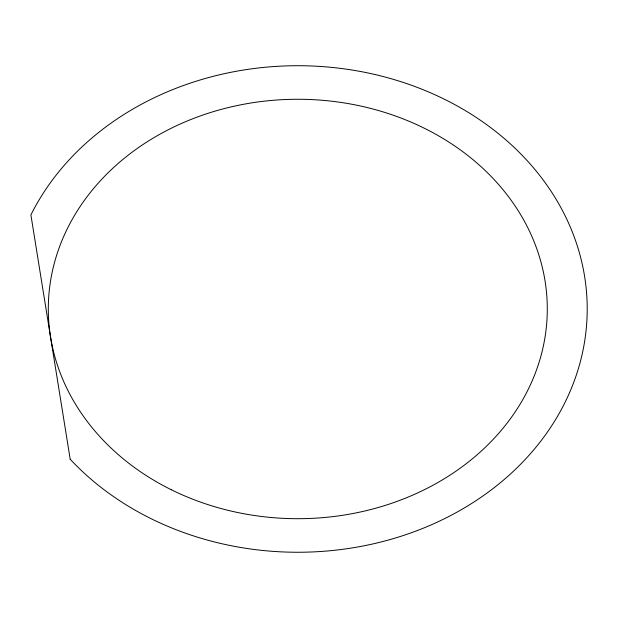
<?xml version="1.0" encoding="UTF-8"?>
<svg xmlns="http://www.w3.org/2000/svg" width="618" height="618" viewBox="0 0 618 618"><rect width="100%" height="100%" fill="white"/><g stroke="black" fill="none" stroke-linecap="round" stroke-linejoin="round"><path stroke-width="0.93" d="M70.205 459.259L30.9 214.909A289.409 243.268 0 0 1 453.087 103.7A289.409 243.268 0 0 1 512.361 472.237A289.409 243.268 0 0 1 70.205 459.259M171.232 489.711A249.494 209.718 0 0 0 547.278 310.746A249.494 209.718 0 0 0 174.871 126.489A249.494 209.718 0 0 0 171.232 489.711"/></g></svg>
